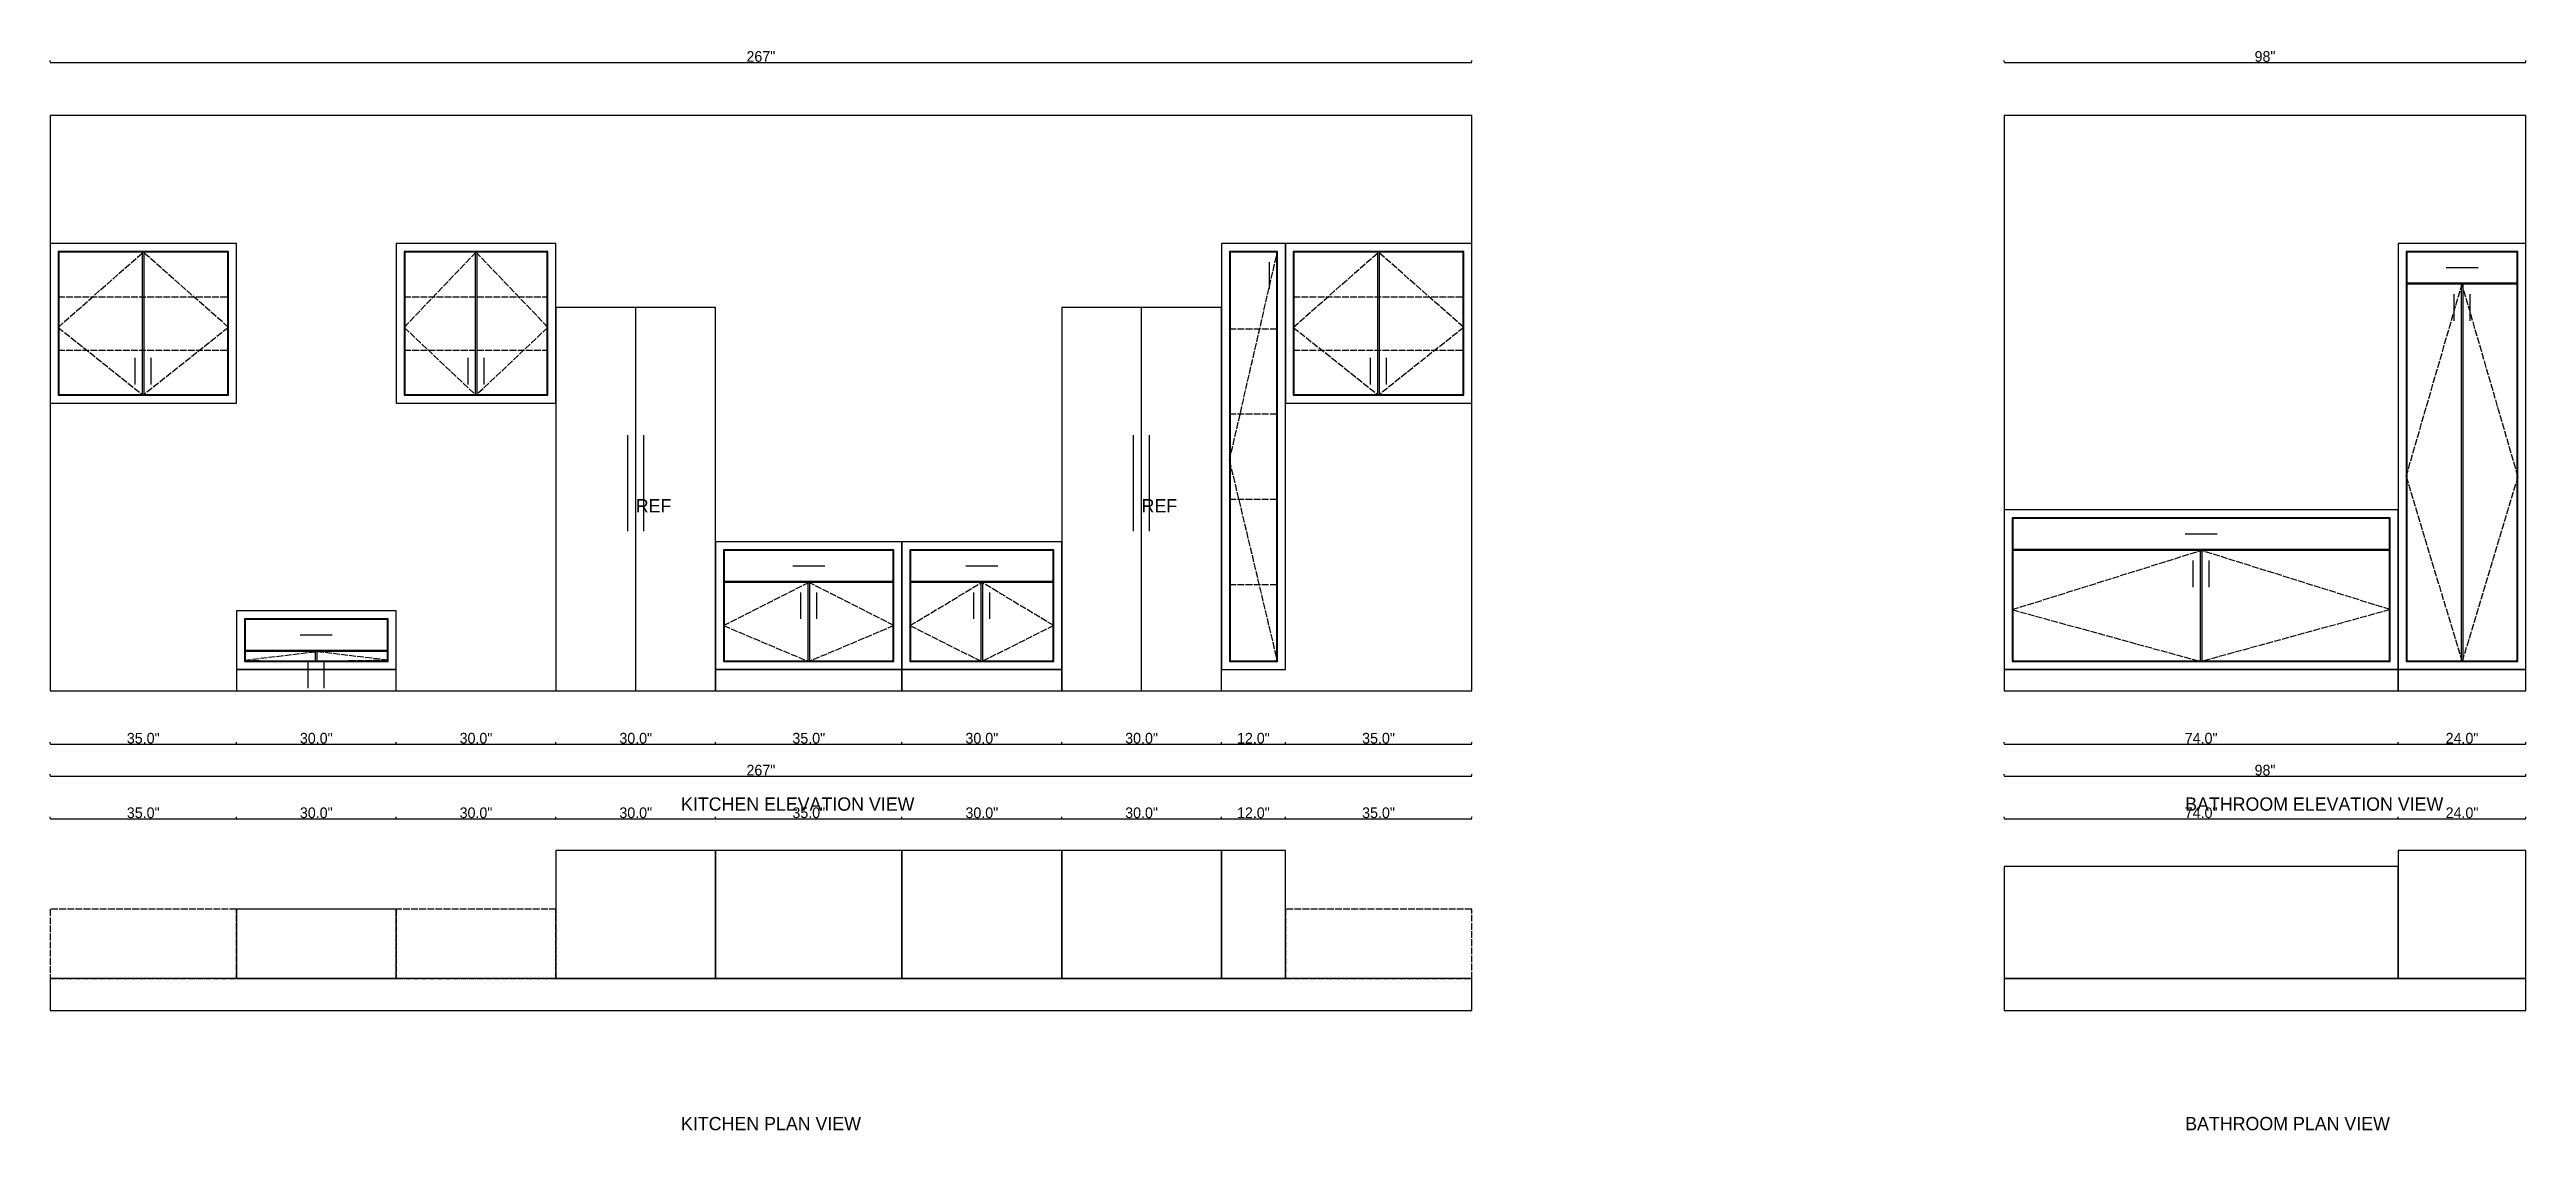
# Model space of a CAD drawing. Header units: metres. Extents: x 0 to 465, y -23 to 180.
import ezdxf

# ---------------------------------------------------------------- set-up
doc = ezdxf.new("R2010")
doc.units = ezdxf.units.M
doc.linetypes.add('DASHED', pattern=[1.524, 1.27, -0.254])
for name, color, linetype in [('APPLIANCES', 7, 'Continuous'), ('CABINETS_BASE', 4, 'Continuous'), ('CABINETS_UPPER', 2, 'Continuous'), ('DIMENSIONS', 8, 'Continuous'), ('HANDLES', 7, 'Continuous'), ('SWING', 8, 'Continuous'), ('TEXT', 7, 'Continuous'), ('WALLS', 7, 'Continuous')]:
    doc.layers.add(name, color=color, linetype=linetype)
doc.styles.add('OpenSansCondensed-Light', font='OpenSansCondensed-Light.ttf')
doc.dimstyles.new('EZDXF', dxfattribs={"dimtxt": 0.25, "dimasz": 0.175, "dimexe": 0.375, "dimexo": 0.125, "dimgap": 0.1, "dimtad": 1, "dimlfac": 100, "dimzin": 12, "dimdsep": 46, "dimtxsty": 'OpenSansCondensed-Light', "dimblk": 'ARCHTICK', "dimcen": 2.5, "dimazin": 3, "dimtfac": 0.5, "dimtmove": 2, "dimatfit": 3})

# ---------------------------------------------------------------- blocks, each defined once
blk = doc.blocks.new('_ARCHTICK')
at = {"color": 0, "linetype": 'BYBLOCK', "const_width": 0.15}
blk.add_lwpolyline([(-0.5, -0.5), (0.5, 0.5)], dxfattribs=at)

msp = doc.modelspace()

# ---------------------------------------------------------------- linework, layer by layer
at = {"layer": 'APPLIANCES', "linetype": 'CONTINUOUS'}
for p, q in [((125, 132), (95, 132)), ((95, 132), (95, 60)), ((110, 60), (110, 132)), ((125, 60), (125, 132)), ((220, 132), (190, 132)), ((190, 132), (190, 60)), ((205, 60), (205, 132)), ((220, 60), (220, 132)), ((95, 60), (125, 60)), ((190, 60), (220, 60))]:
    msp.add_line(p, q, dxfattribs=at)
at = {"layer": 'CABINETS_BASE', "linetype": 'CONTINUOUS'}
for p, q in [((232, 144), (220, 144)), ((220, 144), (220, 64)), ((230.5, 142.5), (221.5, 142.5)), ((221.5, 142.5), (221.5, 65.5)), ((230.5, 65.5), (230.5, 142.5)), ((232, 64), (232, 144)), ((465, 144), (441, 144)), ((441, 144), (441, 64)), ((463.5, 142.5), (442.5, 142.5)), ((442.5, 142.5), (442.5, 65.5)), ((463.5, 65.5), (463.5, 142.5)), ((465, 64), (465, 144)), ((442.5, 136.5), (463.5, 136.5)), ((441, 94), (367, 94)), ((367, 94), (367, 64)), ((441, 64), (441, 94)), ((439.5, 92.5), (368.5, 92.5)), ((368.5, 92.5), (368.5, 65.5)), ((439.5, 65.5), (439.5, 92.5)), ((160, 88), (125, 88)), ((125, 88), (125, 64)), ((158.5, 86.5), (126.5, 86.5)), ((126.5, 86.5), (126.5, 65.5)), ((158.5, 65.5), (158.5, 86.5)), ((160, 64), (160, 88)), ((190, 88), (160, 88)), ((160, 88), (160, 64)), ((188.5, 86.5), (161.5, 86.5)), ((161.5, 86.5), (161.5, 65.5)), ((188.5, 65.5), (188.5, 86.5)), ((190, 64), (190, 88)), ((368.5, 86.5), (439.5, 86.5)), ((126.5, 80.5), (158.5, 80.5)), ((161.5, 80.5), (188.5, 80.5)), ((65, 75), (35, 75)), ((35, 75), (35, 64)), ((65, 64), (65, 75)), ((63.5, 73.5), (36.5, 73.5)), ((36.5, 73.5), (36.5, 65.5)), ((63.5, 65.5), (63.5, 73.5)), ((36.5, 67.5), (63.5, 67.5)), ((36.5, 65.5), (63.5, 65.5)), ((126.5, 65.5), (158.5, 65.5)), ((161.5, 65.5), (188.5, 65.5)), ((221.5, 65.5), (230.5, 65.5)), ((368.5, 65.5), (439.5, 65.5)), ((442.5, 65.5), (463.5, 65.5)), ((35, 64), (65, 64)), ((65, 64), (35, 64)), ((35, 64), (35, 60)), ((65, 60), (65, 64)), ((125, 64), (160, 64)), ((160, 64), (125, 64)), ((125, 64), (125, 60)), ((160, 60), (160, 64)), ((160, 64), (190, 64)), ((190, 64), (160, 64)), ((160, 64), (160, 60)), ((190, 60), (190, 64)), ((220, 64), (232, 64)), ((367, 64), (441, 64)), ((441, 64), (367, 64)), ((367, 64), (367, 60)), ((441, 60), (441, 64)), ((441, 64), (465, 64)), ((465, 64), (441, 64)), ((441, 64), (441, 60)), ((465, 60), (465, 64)), ((35, 60), (65, 60)), ((125, 60), (160, 60)), ((160, 60), (190, 60)), ((367, 60), (441, 60)), ((441, 60), (465, 60)), ((125, 30), (95, 30)), ((95, 30), (95, 6)), ((125, 6), (125, 30)), ((160, 30), (125, 30)), ((125, 30), (125, 6)), ((160, 6), (160, 30)), ((190, 30), (160, 30)), ((160, 30), (160, 6)), ((190, 6), (190, 30)), ((220, 30), (190, 30)), ((190, 30), (190, 6)), ((220, 6), (220, 30)), ((232, 30), (220, 30)), ((220, 30), (220, 6)), ((232, 6), (232, 30)), ((465, 30), (441, 30)), ((441, 30), (441, 6)), ((465, 6), (465, 30)), ((441, 27), (367, 27)), ((367, 27), (367, 6)), ((441, 6), (441, 27)), ((65, 19), (35, 19)), ((35, 19), (35, 6)), ((65, 6), (65, 19)), ((35, 6), (65, 6)), ((95, 6), (125, 6)), ((125, 6), (160, 6)), ((160, 6), (190, 6)), ((190, 6), (220, 6)), ((220, 6), (232, 6)), ((367, 6), (441, 6)), ((441, 6), (465, 6))]:
    msp.add_line(p, q, dxfattribs=at)
at = {"layer": 'CABINETS_UPPER', "linetype": 'CONTINUOUS'}
for p, q in [((35, 144), (0, 144)), ((0, 144), (0, 114)), ((33.5, 142.5), (1.5, 142.5)), ((1.5, 142.5), (1.5, 115.5)), ((33.5, 115.5), (33.5, 142.5)), ((35, 114), (35, 144)), ((95, 144), (65, 144)), ((65, 144), (65, 114)), ((93.5, 142.5), (66.5, 142.5)), ((66.5, 142.5), (66.5, 115.5)), ((93.5, 115.5), (93.5, 142.5)), ((95, 114), (95, 144)), ((267, 144), (232, 144)), ((232, 144), (232, 114)), ((265.5, 142.5), (233.5, 142.5)), ((233.5, 142.5), (233.5, 115.5)), ((265.5, 115.5), (265.5, 142.5)), ((267, 114), (267, 144)), ((0, 114), (35, 114)), ((1.5, 115.5), (33.5, 115.5)), ((65, 114), (95, 114)), ((66.5, 115.5), (93.5, 115.5)), ((232, 114), (267, 114)), ((233.5, 115.5), (265.5, 115.5))]:
    msp.add_line(p, q, dxfattribs=at)
at = {"layer": 'CABINETS_UPPER', "linetype": 'DASHED'}
for p, q in [((1.5, 134), (33.5, 134)), ((66.5, 134), (93.5, 134)), ((233.5, 134), (265.5, 134)), ((221.5, 128), (230.5, 128)), ((1.5, 124), (33.5, 124)), ((66.5, 124), (93.5, 124)), ((233.5, 124), (265.5, 124)), ((221.5, 112), (230.5, 112)), ((221.5, 96), (230.5, 96)), ((221.5, 80), (230.5, 80)), ((35, 19), (0, 19)), ((0, 19), (0, 6)), ((35, 6), (35, 19)), ((95, 19), (65, 19)), ((65, 19), (65, 6)), ((95, 6), (95, 19)), ((267, 19), (232, 19)), ((232, 19), (232, 6)), ((267, 6), (267, 19)), ((0, 6), (35, 6)), ((65, 6), (95, 6)), ((232, 6), (267, 6))]:
    msp.add_line(p, q, dxfattribs=at)
at = {"layer": 'DOOR_PANEL', "linetype": 'CONTINUOUS'}
for p, q in [((17.375, 142.375), (1.625, 142.375)), ((1.625, 142.375), (1.625, 115.625)), ((17.375, 115.625), (17.375, 142.375)), ((33.375, 142.375), (17.625, 142.375)), ((17.625, 142.375), (17.625, 115.625)), ((33.375, 115.625), (33.375, 142.375)), ((79.875, 142.375), (66.625, 142.375)), ((66.625, 142.375), (66.625, 115.625)), ((79.875, 115.625), (79.875, 142.375)), ((93.375, 142.375), (80.125, 142.375)), ((80.125, 142.375), (80.125, 115.625)), ((93.375, 115.625), (93.375, 142.375)), ((230.375, 142.375), (221.625, 142.375)), ((221.625, 142.375), (221.625, 65.625)), ((230.375, 65.625), (230.375, 142.375)), ((249.375, 142.375), (233.625, 142.375)), ((233.625, 142.375), (233.625, 115.625)), ((249.375, 115.625), (249.375, 142.375)), ((265.375, 142.375), (249.625, 142.375)), ((249.625, 142.375), (249.625, 115.625)), ((265.375, 115.625), (265.375, 142.375)), ((463.375, 142.375), (442.625, 142.375)), ((442.625, 142.375), (442.625, 136.625)), ((463.375, 136.625), (463.375, 142.375)), ((442.625, 136.625), (463.375, 136.625)), ((452.875, 136.375), (442.625, 136.375)), ((442.625, 136.375), (442.625, 65.625)), ((452.875, 65.625), (452.875, 136.375)), ((463.375, 136.375), (453.125, 136.375)), ((453.125, 136.375), (453.125, 65.625)), ((463.375, 65.625), (463.375, 136.375)), ((1.625, 115.625), (17.375, 115.625)), ((17.625, 115.625), (33.375, 115.625)), ((66.625, 115.625), (79.875, 115.625)), ((80.125, 115.625), (93.375, 115.625)), ((233.625, 115.625), (249.375, 115.625)), ((249.625, 115.625), (265.375, 115.625)), ((439.375, 92.375), (368.625, 92.375)), ((368.625, 92.375), (368.625, 86.625)), ((439.375, 86.625), (439.375, 92.375)), ((158.375, 86.375), (126.625, 86.375)), ((126.625, 86.375), (126.625, 80.625)), ((158.375, 80.625), (158.375, 86.375)), ((188.375, 86.375), (161.625, 86.375)), ((161.625, 86.375), (161.625, 80.625)), ((188.375, 80.625), (188.375, 86.375)), ((368.625, 86.625), (439.375, 86.625)), ((403.875, 86.375), (368.625, 86.375)), ((368.625, 86.375), (368.625, 65.625)), ((403.875, 65.625), (403.875, 86.375)), ((439.375, 86.375), (404.125, 86.375)), ((404.125, 86.375), (404.125, 65.625)), ((439.375, 65.625), (439.375, 86.375)), ((126.625, 80.625), (158.375, 80.625)), ((142.375, 80.375), (126.625, 80.375)), ((126.625, 80.375), (126.625, 65.625)), ((142.375, 65.625), (142.375, 80.375)), ((158.375, 80.375), (142.625, 80.375)), ((142.625, 80.375), (142.625, 65.625)), ((158.375, 65.625), (158.375, 80.375)), ((161.625, 80.625), (188.375, 80.625)), ((174.875, 80.375), (161.625, 80.375)), ((161.625, 80.375), (161.625, 65.625)), ((174.875, 65.625), (174.875, 80.375)), ((188.375, 80.375), (175.125, 80.375)), ((175.125, 80.375), (175.125, 65.625)), ((188.375, 65.625), (188.375, 80.375)), ((63.375, 73.375), (36.625, 73.375)), ((36.625, 73.375), (36.625, 67.625)), ((63.375, 67.625), (63.375, 73.375)), ((36.625, 67.625), (63.375, 67.625)), ((49.875, 67.375), (36.625, 67.375)), ((36.625, 67.375), (36.625, 65.625)), ((36.625, 65.625), (49.875, 65.625)), ((49.875, 65.625), (49.875, 67.375)), ((63.375, 67.375), (50.125, 67.375)), ((50.125, 67.375), (50.125, 65.625)), ((50.125, 65.625), (63.375, 65.625)), ((63.375, 65.625), (63.375, 67.375)), ((126.625, 65.625), (142.375, 65.625)), ((142.625, 65.625), (158.375, 65.625)), ((161.625, 65.625), (174.875, 65.625)), ((175.125, 65.625), (188.375, 65.625)), ((221.625, 65.625), (230.375, 65.625)), ((368.625, 65.625), (403.875, 65.625)), ((404.125, 65.625), (439.375, 65.625)), ((442.625, 65.625), (452.875, 65.625)), ((453.125, 65.625), (463.375, 65.625))]:
    msp.add_line(p, q, dxfattribs=at)
at = {"layer": 'HANDLES', "linetype": 'CONTINUOUS'}
for p, q in [((229, 135.5), (229, 140.5)), ((450, 139.5), (456, 139.5)), ((451.5, 129.5), (451.5, 134.5)), ((454.5, 129.5), (454.5, 134.5)), ((16, 117.5), (16, 122.5)), ((19, 117.5), (19, 122.5)), ((78.5, 117.5), (78.5, 122.5)), ((81.5, 117.5), (81.5, 122.5)), ((248, 117.5), (248, 122.5)), ((251, 117.5), (251, 122.5)), ((108.5, 90), (108.5, 108)), ((111.5, 90), (111.5, 108)), ((203.5, 90), (203.5, 108)), ((206.5, 90), (206.5, 108)), ((401, 89.5), (407, 89.5)), ((402.5, 79.5), (402.5, 84.5)), ((405.5, 79.5), (405.5, 84.5)), ((139.5, 83.5), (145.5, 83.5)), ((172, 83.5), (178, 83.5)), ((141, 73.5), (141, 78.5)), ((144, 73.5), (144, 78.5)), ((173.5, 73.5), (173.5, 78.5)), ((176.5, 73.5), (176.5, 78.5)), ((47, 70.5), (53, 70.5)), ((48.5, 60.5), (48.5, 65.5)), ((51.5, 60.5), (51.5, 65.5))]:
    msp.add_line(p, q, dxfattribs=at)
at = {"layer": 'SWING', "linetype": 'DASHED'}
for p, q in [((1.5, 128.25), (17.5, 142.375)), ((33.5, 128.25), (17.5, 142.375)), ((66.5, 128.25), (80, 142.375)), ((93.5, 128.25), (80, 142.375)), ((221.5, 103.25), (230.5, 142.375)), ((233.5, 128.25), (249.5, 142.375)), ((265.5, 128.25), (249.5, 142.375)), ((442.5, 100.25), (453, 136.375)), ((463.5, 100.25), (453, 136.375)), ((1.5, 128.25), (17.5, 115.5)), ((33.5, 128.25), (17.5, 115.5)), ((66.5, 128.25), (80, 115.5)), ((93.5, 128.25), (80, 115.5)), ((233.5, 128.25), (249.5, 115.5)), ((265.5, 128.25), (249.5, 115.5)), ((221.5, 103.25), (230.5, 65.5)), ((442.5, 100.25), (453, 65.5)), ((463.5, 100.25), (453, 65.5)), ((368.5, 75.25), (404, 86.375)), ((439.5, 75.25), (404, 86.375)), ((126.5, 72.25), (142.5, 80.375)), ((158.5, 72.25), (142.5, 80.375)), ((161.5, 72.25), (175, 80.375)), ((188.5, 72.25), (175, 80.375)), ((368.5, 75.25), (404, 65.5)), ((439.5, 75.25), (404, 65.5)), ((126.5, 72.25), (142.5, 65.5)), ((158.5, 72.25), (142.5, 65.5)), ((161.5, 72.25), (175, 65.5)), ((188.5, 72.25), (175, 65.5)), ((36.5, 65.75), (50, 67.375)), ((36.5, 65.75), (50, 65.5)), ((63.5, 65.75), (50, 67.375)), ((63.5, 65.75), (50, 65.5))]:
    msp.add_line(p, q, dxfattribs=at)
at = {"layer": 'WALLS', "linetype": 'CONTINUOUS'}
for p, q in [((267, 168), (0, 168)), ((0, 168), (0, 60)), ((267, 60), (267, 168)), ((465, 168), (367, 168)), ((367, 168), (367, 60)), ((465, 60), (465, 168)), ((0, 60), (267, 60)), ((367, 60), (465, 60)), ((267, 6), (0, 6)), ((0, 6), (0, 0)), ((267, 0), (267, 6)), ((465, 6), (367, 6)), ((367, 6), (367, 0)), ((465, 0), (465, 6)), ((0, 0), (267, 0)), ((367, 0), (465, 0))]:
    msp.add_line(p, q, dxfattribs=at)

# ---------------------------------------------------------------- texts
at = {"layer": 'TEXT', "char_height": 2.5, "attachment_point": 1}
for s, insert in [('REF', (110, 96)), ('REF', (205, 96)), ('KITCHEN ELEVATION VIEW', (118.5, 40)), ('BATHROOM ELEVATION VIEW', (401, 40)), ('KITCHEN PLAN VIEW', (118.5, -20)), ('BATHROOM PLAN VIEW', (401, -20))]:
    msp.add_mtext(s, dxfattribs=dict(at, insert=insert))

# ---------------------------------------------------------------- dimensions: what is measured, and where the dimension line sits
at = {"layer": 'DIMENSIONS'}
for base, p1, p2, text in [((0, 178), (0, 178), (267, 178), '267"'), ((367, 178), (367, 178), (465, 178), '98"'), ((0, 50), (0, 50), (35, 50), '35.0"'), ((35, 50), (35, 50), (65, 50), '30.0"'), ((65, 50), (65, 50), (95, 50), '30.0"'), ((95, 50), (95, 50), (125, 50), '30.0"'), ((125, 50), (125, 50), (160, 50), '35.0"'), ((160, 50), (160, 50), (190, 50), '30.0"'), ((190, 50), (190, 50), (220, 50), '30.0"'), ((220, 50), (220, 50), (232, 50), '12.0"'), ((232, 50), (232, 50), (267, 50), '35.0"'), ((367, 50), (367, 50), (441, 50), '74.0"'), ((441, 50), (441, 50), (465, 50), '24.0"'), ((0, 44), (0, 44), (267, 44), '267"'), ((367, 44), (367, 44), (465, 44), '98"'), ((0, 36), (0, 36), (35, 36), '35.0"'), ((35, 36), (35, 36), (65, 36), '30.0"'), ((65, 36), (65, 36), (95, 36), '30.0"'), ((95, 36), (95, 36), (125, 36), '30.0"'), ((125, 36), (125, 36), (160, 36), '35.0"'), ((160, 36), (160, 36), (190, 36), '30.0"'), ((190, 36), (190, 36), (220, 36), '30.0"'), ((220, 36), (220, 36), (232, 36), '12.0"'), ((232, 36), (232, 36), (267, 36), '35.0"'), ((367, 36), (367, 36), (441, 36), '74.0"'), ((441, 36), (441, 36), (465, 36), '24.0"')]:
    msp.add_linear_dim(base=base, p1=p1, p2=p2, text=text, dimstyle='EZDXF', override={"dimtxt": 2, "dimtxsty": 'Standard'}, dxfattribs=at).render()

doc.saveas('drawing.dxf')
